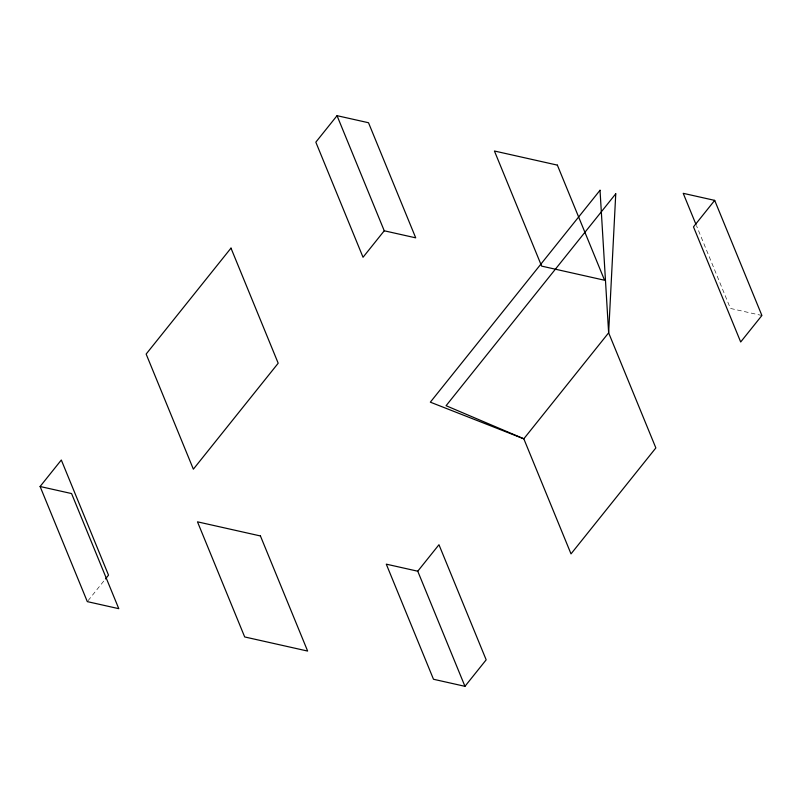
<?xml version="1.0" encoding="UTF-8"?>
<svg xmlns="http://www.w3.org/2000/svg" width="802" height="802" viewBox="0 0 802 802"><rect width="100%" height="100%" fill="white"/><g stroke="black" fill="none" stroke-linecap="round" stroke-linejoin="round"><path stroke-width="0.6" stroke-dasharray="4.01 3.01" d="M88.07 600.668L104.731 579.856M761.9 315.497L730.432 308.439L696.437 225.552"/><path stroke-width="1.2" d="M40.1 486.503L71.568 493.561L118.786 608.678L87.308 601.62L40.1 486.503L61.313 460.017L108.521 575.134L105.493 578.914M337.04 115.678L315.828 142.165L363.035 257.272L384.248 230.786L337.04 115.678L368.509 122.736L415.717 237.843L384.248 230.786M417.752 571.214L438.965 544.728L486.172 659.835L464.959 686.322L433.491 679.264L386.283 564.157L417.752 571.214L464.959 686.322M714.692 200.38L693.479 226.866L740.687 341.983L761.9 315.497L714.692 200.38L683.214 193.322L695.966 224.4M615.756 193.793L608.638 332.82L655.856 447.937L571.014 553.881L523.806 438.774L446.082 405.702L615.756 193.793M230.986 248.119L146.144 354.063L193.362 469.18L278.194 363.226L230.986 248.119M600.026 190.264L430.343 402.173L523.796 438.824L608.638 332.82L600.026 190.264M557.36 165.122L494.423 151.007L541.631 266.114L604.568 280.239L557.36 165.122M260.429 535.957L197.482 521.831L244.69 636.948L307.637 651.064L260.429 535.957"/></g></svg>
